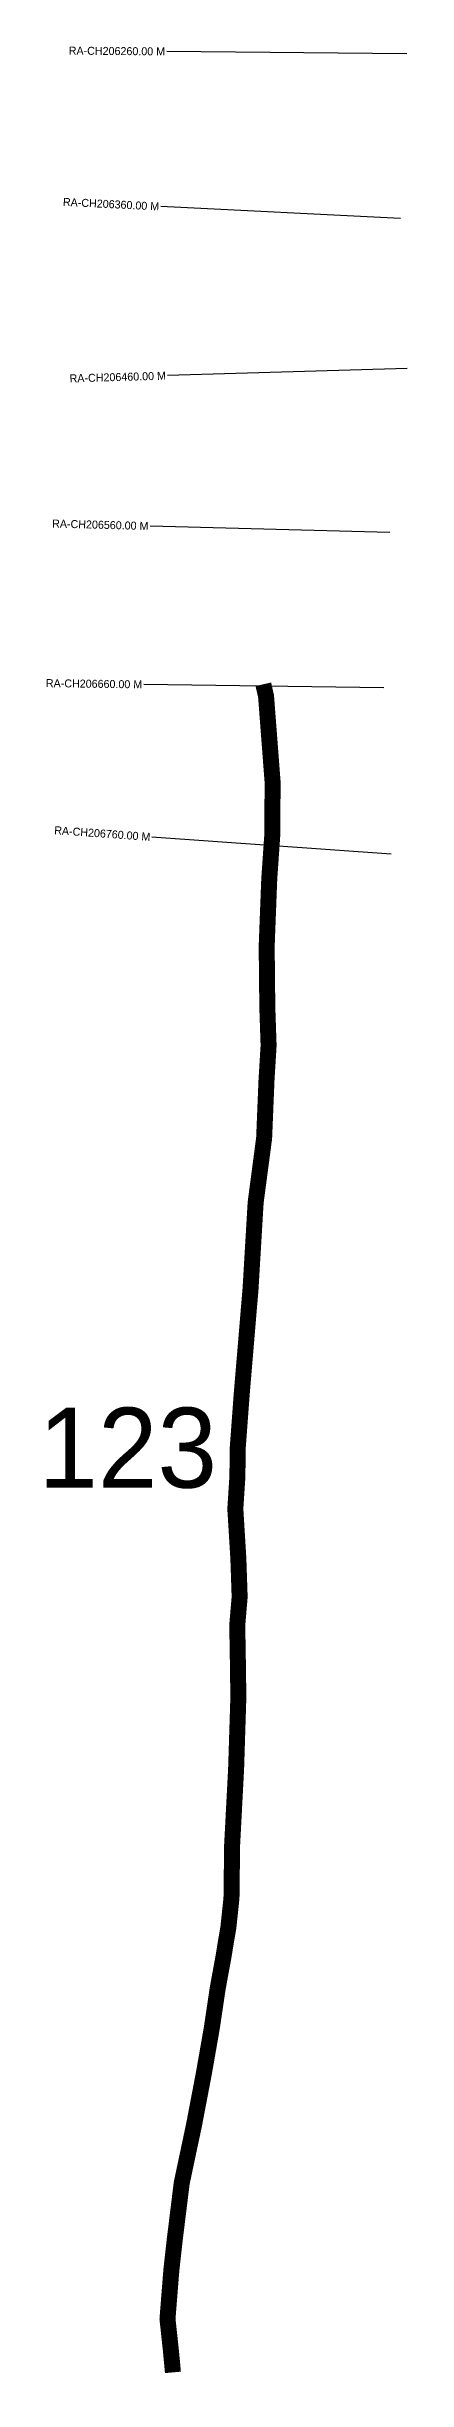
# Model space of a CAD drawing. Header units: metres. Extents: x 274696 to 283265, y 2076942 to 2079859.
# Drawn here: x 274696 to 274921, y 2076942 to 2078401 of the extents above; entities that cross this region are included whole.
import ezdxf
from ezdxf.enums import TextEntityAlignment as Align

# ---------------------------------------------------------------- set-up
doc = ezdxf.new("R2010")
doc.units = ezdxf.units.M
for name, color, linetype in [('ARTIFICIALLY PROTECTED', 4, 'Continuous'), ('CS', 134, 'Continuous'), ('CSMark', 210, 'Continuous')]:
    doc.layers.add(name, color=color, linetype=linetype)

msp = doc.modelspace()

# ---------------------------------------------------------------- linework, layer by layer
at = {"layer": 'ARTIFICIALLY PROTECTED', "const_width": 10, "flags": 128}
msp.add_lwpolyline([(274831.3, 2078002.2), (274833, 2077994.8), (274837.1, 2077941.1), (274836.9, 2077907.9), (274835, 2077880.4), (274833.4, 2077838.4), (274833.8, 2077800.1), (274834.6, 2077776.4), (274833.3, 2077755.1), (274831.8, 2077718.5), (274826.5, 2077678.3), (274823.3, 2077624.3), (274817.8, 2077558.7), (274815.3, 2077524.9), (274815.1, 2077507), (274813.8, 2077486.9), (274815.7, 2077455.7), (274816.5, 2077431.9), (274815, 2077414), (274815.3, 2077397.6), (274815.7, 2077369.3), (274814.3, 2077324.6), (274811.8, 2077276.8), (274811.4, 2077243.7), (274809.5, 2077225.6), (274807.5, 2077213.7), (274806.5, 2077207.5), (274802.8, 2077187.3), (274799.1, 2077162.4), (274794.2, 2077134.4), (274787.9, 2077101.4), (274780.3, 2077065.6), (274776, 2077030.7), (274773.8, 2077010.9), (274771.4, 2076980.6), (274773.6, 2076960.2), (274773.6, 2076960.2), (274774.8, 2076947.2)], dxfattribs=at)
at = {"layer": 'CS'}
for p, q in [((274920.9, 2078396.3), (274770.9, 2078397.6)), ((274917, 2078293.4), (274767.2, 2078300.7)), ((274921.3, 2078199.5), (274771.4, 2078195.1)), ((274910.4, 2078097.1), (274760.5, 2078101.1)), ((274906.6, 2078000), (274756.6, 2078002.1)), ((274911.3, 2077896.1), (274761.7, 2077906.7))]:
    msp.add_line(p, q, dxfattribs=at)

# ---------------------------------------------------------------- texts
at = {"insert": (274690.8, 2077550.1), "char_height": 50, "attachment_point": 1}
msp.add_mtext_dynamic_manual_height_columns('123', width=84.374, gutter_width=1, heights=[74.2], dxfattribs=at)
at = {"layer": 'CSMark'}
for s, rotation, p in [('RA-CH206260.00 M', 359.496, (274769.9, 2078397.7)), ('RA-CH206360.00 M', 357.2205, (274766.2, 2078300.8)), ('RA-CH206460.00 M', 1.6743, (274770.4, 2078195.1)), ('RA-CH206560.00 M', 358.4881, (274759.5, 2078101.1)), ('RA-CH206660.00 M', 359.2017, (274755.6, 2078002.1)), ('RA-CH206760.00 M', 355.941, (274760.7, 2077906.8))]:
    msp.add_text(s, height=5, rotation=rotation, dxfattribs=at).set_placement(p, align=Align.MIDDLE_RIGHT)

doc.saveas('drawing.dxf')
